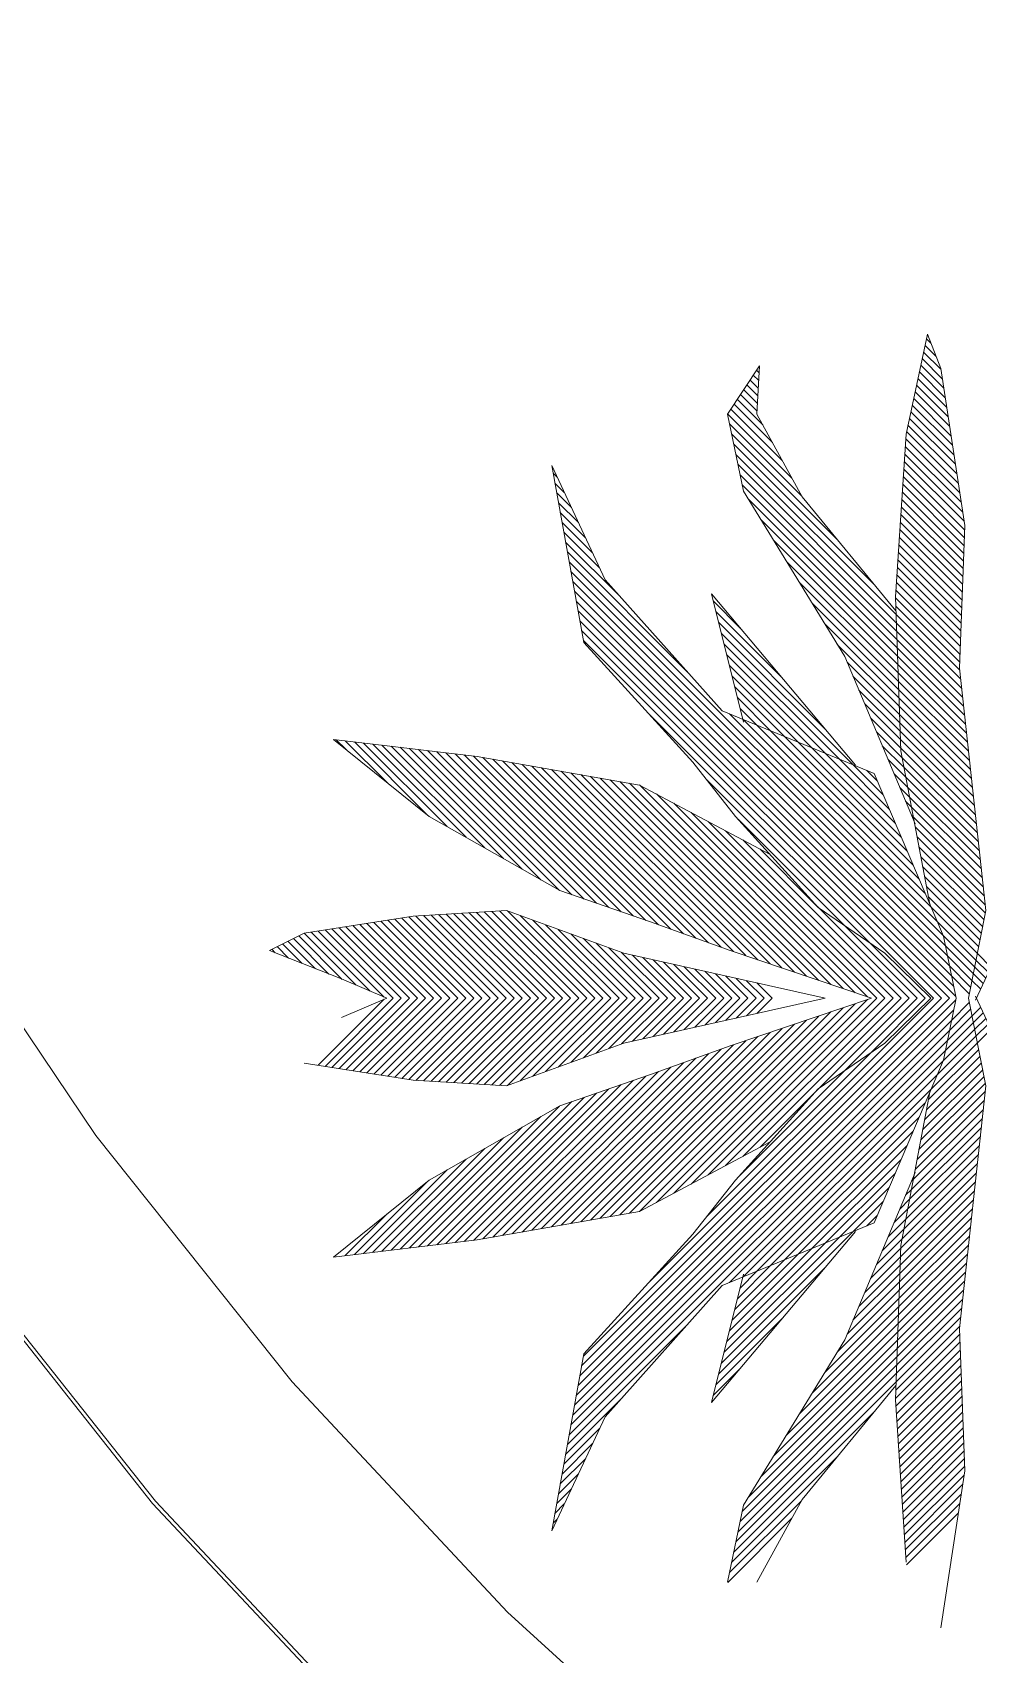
# Model space of a CAD drawing. Header units: millimetres. Extents: x 1993 to 4093, y 1262 to 2017.
# Drawn here: x 3755.48 to 3770.88, y 1607.42 to 1633.84 of the extents above; entities that cross this region are included whole.
import ezdxf

# ---------------------------------------------------------------- set-up
doc = ezdxf.new("R2010")
doc.units = ezdxf.units.MM
for name, color, linetype, lineweight in [('Decoratives', 252, 'Continuous', 18), ('FLR CARPET 1', 254, 'Continuous', 15), ('FLR CARPET GRASS', 54, 'Continuous', 15), ('Partition_Glass', 142, 'Continuous', 9)]:
    doc.layers.add(name, color=color, linetype=linetype, lineweight=lineweight)

# ---------------------------------------------------------------- blocks, each defined once
blk = doc.blocks.new('Planters_Med')
at = {"layer": 'Decoratives'}
for p, q in [((-0.39, 10.533), (-0.737, 8.907)), ((-0.251, 10.176), (-0.428, 10.353)), ((-0.335, 10.391), (-0.405, 10.461)), ((-0.173, 9.975), (-0.39, 10.533)), ((-0.148, 9.81), (-0.475, 10.137)), ((-0.172, 9.965), (-0.452, 10.245)), ((-3.121, 10.021), (-3.642, 9.232)), ((-3.142, 9.655), (-3.275, 9.788)), ((-3.135, 9.78), (-3.223, 9.868)), ((-3.128, 9.904), (-3.171, 9.947)), ((-3.165, 9.232), (-3.121, 10.021)), ((-0.077, 9.346), (-0.544, 9.813)), ((-0.101, 9.501), (-0.521, 9.921)), ((-0.124, 9.655), (-0.498, 10.029)), ((0.217, 7.42), (-0.173, 9.975)), ((-3.162, 9.282), (-3.431, 9.551)), ((-3.155, 9.407), (-3.379, 9.63)), ((-3.149, 9.531), (-3.327, 9.709)), ((-0.03, 9.036), (-0.59, 9.596)), ((-0.053, 9.191), (-0.567, 9.705)), ((-2.753, 8.48), (-3.588, 9.314)), ((-2.912, 8.769), (-3.536, 9.393)), ((-3.07, 9.059), (-3.483, 9.472)), ((0.041, 8.572), (-0.659, 9.272)), ((0.017, 8.726), (-0.636, 9.38)), ((-0.006, 8.881), (-0.613, 9.488)), ((-3.642, 9.232), (-3.382, 7.978)), ((-2.595, 8.19), (-3.64, 9.235)), ((-2.436, 7.9), (-3.609, 9.073)), ((-2.428, 7.885), (-3.165, 9.232)), ((0.088, 8.262), (-0.706, 9.056)), ((0.065, 8.417), (-0.682, 9.164)), ((-1.853, 7.186), (-3.574, 8.907)), ((-1.246, 6.448), (-3.54, 8.742)), ((-0.737, 8.907), (-0.91, 6.259)), ((0.136, 7.952), (-0.742, 8.83)), ((0.112, 8.107), (-0.729, 8.948)), ((-0.9, 5.971), (-3.506, 8.576)), ((0.207, 7.488), (-0.766, 8.461)), ((0.183, 7.643), (-0.758, 8.584)), ((0.159, 7.798), (-0.75, 8.707)), ((-5.636, 6.537), (-6.503, 8.395)), ((-6.503, 8.395), (-5.983, 5.516)), ((-6.414, 8.205), (-6.481, 8.271)), ((-0.896, 5.835), (-3.472, 8.411)), ((-0.891, 5.699), (-3.437, 8.245)), ((0.21, 7.222), (-0.783, 8.215)), ((0.214, 7.349), (-0.775, 8.338)), ((-6.299, 7.959), (-6.452, 8.111)), ((-6.184, 7.712), (-6.423, 7.951)), ((-0.886, 5.563), (-3.403, 8.08)), ((-3.382, 7.978), (-1.734, 5.284)), ((0.2, 6.969), (-0.799, 7.968)), ((0.205, 7.096), (-0.791, 8.091)), ((-6.07, 7.466), (-6.394, 7.791)), ((-0.882, 5.427), (-3.303, 7.849)), ((-0.903, 6.03), (-2.428, 7.885)), ((0.191, 6.717), (-0.815, 7.722)), ((0.195, 6.843), (-0.807, 7.845)), ((-5.955, 7.22), (-6.365, 7.631)), ((-5.84, 6.974), (-6.336, 7.471)), ((-0.877, 5.291), (-3.097, 7.511)), ((0.181, 6.464), (-0.831, 7.476)), ((0.186, 6.59), (-0.823, 7.599)), ((0.13, 5.098), (0.217, 7.42)), ((-5.725, 6.728), (-6.307, 7.31)), ((-5.39, 6.262), (-6.278, 7.15)), ((-0.872, 5.156), (-2.89, 7.173)), ((0.172, 6.211), (-0.847, 7.229)), ((0.177, 6.337), (-0.839, 7.353)), ((-4.297, 5.038), (-6.249, 6.99)), ((0.162, 5.958), (-0.863, 6.983)), ((0.167, 6.084), (-0.855, 7.106)), ((-0.137, 0.746), (-6.22, 6.83)), ((-0.099, 0.577), (-6.192, 6.67)), ((-0.868, 5.02), (-2.684, 6.836)), ((0.148, 5.578), (-0.887, 6.614)), ((0.153, 5.705), (-0.879, 6.737)), ((0.158, 5.831), (-0.871, 6.86)), ((-0.065, 0.413), (-6.163, 6.51)), ((-0.032, 0.248), (-6.134, 6.35)), ((-3.728, 4.401), (-5.636, 6.537)), ((-0.863, 4.884), (-2.477, 6.498)), ((0.139, 5.325), (-0.903, 6.367)), ((0.144, 5.452), (-0.895, 6.49)), ((0.002, 0.083), (-6.105, 6.19)), ((-3.901, 6.306), (-3.382, 4.215)), ((-1.561, 3.518), (-3.901, 6.306)), ((-3.435, 5.75), (-3.872, 6.187)), ((-0.858, 4.748), (-2.27, 6.16)), ((-0.91, 6.259), (-0.824, 3.75)), ((0.134, 5.199), (-0.91, 6.243)), ((0.134, 5.068), (-0.905, 6.107)), ((0.036, -0.082), (-6.076, 6.029)), ((0.069, -0.247), (-6.047, 5.869)), ((-2.749, 4.933), (-3.829, 6.013)), ((-2.063, 4.115), (-3.785, 5.838)), ((-0.854, 4.612), (-2.064, 5.822)), ((0.15, 4.921), (-0.9, 5.971)), ((0.166, 4.773), (-0.896, 5.835)), ((-0.03, -0.279), (-6.018, 5.709)), ((-0.161, -0.279), (-5.989, 5.549)), ((-1.599, 3.521), (-3.742, 5.663)), ((0.182, 4.626), (-0.891, 5.699)), ((0.198, 4.479), (-0.886, 5.563)), ((-5.983, 5.516), (-4.205, 3.565)), ((-1.823, 3.613), (-3.698, 5.489)), ((-2.046, 3.705), (-3.655, 5.314)), ((-0.849, 4.476), (-1.857, 5.484)), ((-1.734, 5.284), (-0.59, 2.56)), ((0.214, 4.331), (-0.882, 5.427)), ((0.231, 4.184), (-0.877, 5.291)), ((-2.27, 3.798), (-3.612, 5.14)), ((-0.844, 4.34), (-1.696, 5.192)), ((0.247, 4.037), (-0.872, 5.156)), ((0.263, 3.889), (-0.868, 5.02)), ((0.563, 1.149), (0.13, 5.098)), ((-2.494, 3.89), (-3.568, 4.965)), ((-2.717, 3.983), (-3.525, 4.791)), ((-0.84, 4.204), (-1.601, 4.965)), ((0.279, 3.742), (-0.863, 4.884)), ((-2.941, 4.075), (-3.482, 4.616)), ((-0.835, 4.068), (-1.506, 4.739)), ((-0.83, 3.933), (-1.41, 4.513)), ((0.295, 3.594), (-0.858, 4.748)), ((0.311, 3.447), (-0.854, 4.612)), ((-0.292, -0.279), (-4.912, 4.341)), ((-1.258, 3.379), (-3.728, 4.401)), ((-0.234, 0.975), (-3.612, 4.353)), ((-3.165, 4.168), (-3.438, 4.441)), ((-3.388, 4.26), (-3.395, 4.267)), ((-0.331, 1.203), (-3.388, 4.26)), ((-0.825, 3.797), (-1.315, 4.287)), ((0.327, 3.3), (-0.849, 4.476)), ((0.344, 3.152), (-0.844, 4.34)), ((-0.429, 1.432), (-3.165, 4.168)), ((-0.526, 1.66), (-2.941, 4.075)), ((-0.623, 1.889), (-2.717, 3.983)), ((-0.804, 3.644), (-1.22, 4.06)), ((0.36, 3.005), (-0.84, 4.204)), ((0.376, 2.858), (-0.835, 4.068)), ((-7.717, 3.658), (-10.058, 3.936)), ((-10.058, 3.936), (-8.497, 2.682)), ((-9.85, 3.769), (-10.012, 3.93)), ((-9.184, 3.234), (-9.863, 3.913)), ((-8.518, 2.699), (-9.714, 3.895)), ((-8.203, 2.515), (-9.565, 3.877)), ((-7.898, 2.342), (-9.416, 3.86)), ((-7.594, 2.169), (-9.268, 3.842)), ((-7.29, 1.996), (-9.119, 3.824)), ((-6.986, 1.823), (-8.97, 3.807)), ((-6.682, 1.65), (-8.821, 3.789)), ((-6.378, 1.477), (-8.672, 3.771)), ((-6.175, 1.406), (-8.523, 3.754)), ((-5.975, 1.336), (-8.374, 3.736)), ((-5.774, 1.267), (-8.225, 3.718)), ((-5.573, 1.197), (-8.076, 3.7)), ((-0.72, 2.117), (-2.494, 3.89)), ((-0.818, 2.346), (-2.27, 3.798)), ((-0.915, 2.574), (-2.046, 3.705)), ((-0.773, 3.482), (-1.125, 3.834)), ((0.392, 2.71), (-0.83, 3.933)), ((0.408, 2.563), (-0.825, 3.797)), ((-0.824, 3.75), (-0.351, 1.251)), ((-5.372, 1.128), (-7.927, 3.683)), ((-5.172, 1.058), (-7.779, 3.665)), ((-5.073, 3.193), (-7.717, 3.658)), ((-4.971, 0.988), (-7.624, 3.641)), ((-4.768, 0.917), (-7.464, 3.613)), ((-4.564, 0.844), (-7.305, 3.585)), ((-4.36, 0.771), (-7.146, 3.557)), ((-4.156, 0.698), (-6.987, 3.529)), ((-3.952, 0.625), (-6.828, 3.501)), ((-3.747, 0.552), (-6.669, 3.473)), ((-3.545, 0.481), (-6.509, 3.445)), ((-4.205, 3.565), (-3.511, 2.682)), ((-1.012, 2.802), (-1.823, 3.613)), ((-1.109, 3.031), (-1.599, 3.521)), ((-0.743, 3.32), (-1.03, 3.608)), ((0.424, 2.416), (-0.804, 3.644)), ((0.441, 2.268), (-0.773, 3.482)), ((2.168, 3.518), (0.395, -0.31)), ((-3.347, 0.414), (-6.35, 3.417)), ((-3.148, 0.347), (-6.191, 3.39)), ((-2.95, 0.28), (-6.032, 3.362)), ((-2.752, 0.213), (-5.873, 3.334)), ((-2.554, 0.146), (-5.714, 3.306)), ((-2.356, 0.079), (-5.554, 3.278)), ((-2.157, 0.012), (-5.395, 3.25)), ((-1.959, -0.055), (-5.236, 3.222)), ((-1.761, -0.122), (-5.077, 3.194)), ((-2.95, 2.061), (-5.073, 3.193)), ((-1.312, 0.609), (-3.976, 3.274)), ((-1.207, 3.259), (-1.375, 3.428)), ((-0.13, 0.731), (-1.258, 3.379)), ((-0.712, 3.158), (-0.935, 3.381)), ((0.457, 2.121), (-0.743, 3.32)), ((-1.563, -0.189), (-4.799, 3.047)), ((-0.681, 2.997), (-0.84, 3.155)), ((-0.651, 2.835), (-0.745, 2.929)), ((0.473, 1.974), (-0.712, 3.158)), ((0.489, 1.826), (-0.681, 2.997)), ((-8.497, 2.682), (-6.373, 1.474)), ((-1.364, -0.256), (-4.518, 2.897)), ((-1.211, -0.279), (-4.237, 2.747)), ((-3.511, 2.682), (-2.168, 1.196)), ((0.505, 1.679), (-0.651, 2.835)), ((-0.62, 2.673), (-0.65, 2.703)), ((0.521, 1.532), (-0.62, 2.673)), ((-1.08, -0.279), (-3.956, 2.598)), ((-0.948, -0.279), (-3.675, 2.448)), ((-1.728, 0.895), (-3.47, 2.636)), ((0.537, 1.384), (-0.59, 2.511)), ((-0.817, -0.279), (-3.394, 2.298)), ((-2.236, 1.271), (-3.113, 2.148)), ((0.554, 1.237), (-0.559, 2.35)), ((0.554, 1.105), (-0.528, 2.188)), ((0.532, 0.996), (-0.498, 2.026)), ((0.511, 0.886), (-0.467, 1.864)), ((0.489, 0.777), (-0.437, 1.702)), ((-6.373, 1.474), (-4.899, 0.964)), ((0.467, 0.668), (-0.406, 1.541)), ((0.445, 0.558), (-0.376, 1.379)), ((-7.24, 1.149), (-8.757, 1.056)), ((-7.377, -0.279), (-8.715, 1.059)), ((-7.246, -0.279), (-8.591, 1.067)), ((-7.115, -0.279), (-8.468, 1.074)), ((-6.984, -0.279), (-8.344, 1.082)), ((-6.852, -0.279), (-8.22, 1.089)), ((-6.721, -0.279), (-8.097, 1.097)), ((-6.59, -0.279), (-7.973, 1.104)), ((-6.459, -0.279), (-7.849, 1.112)), ((-6.328, -0.279), (-7.726, 1.119)), ((-6.196, -0.279), (-7.602, 1.127)), ((-6.065, -0.279), (-7.479, 1.135)), ((-5.934, -0.279), (-7.355, 1.142)), ((-5.332, 0.453), (-7.24, 1.149)), ((-5.803, -0.279), (-7.226, 1.144)), ((-5.672, -0.279), (-7.019, 1.069)), ((-2.145, 1.18), (-2.236, 1.271)), ((-2.168, 1.196), (-1.084, 0.453)), ((-0.686, -0.279), (-2.145, 1.18)), ((0.423, 0.449), (-0.331, 1.203)), ((0.277, -0.279), (0.563, 1.149)), ((-8.757, 1.056), (-10.535, 0.778)), ((-9.46, -0.164), (-10.42, 0.796)), ((-9.232, -0.26), (-10.307, 0.814)), ((-9.083, -0.279), (-10.193, 0.832)), ((-8.952, -0.279), (-10.08, 0.849)), ((-8.82, -0.279), (-9.966, 0.867)), ((-8.689, -0.279), (-9.853, 0.885)), ((-8.558, -0.279), (-9.739, 0.903)), ((-8.427, -0.279), (-9.626, 0.92)), ((-8.296, -0.279), (-9.513, 0.938)), ((-8.164, -0.279), (-9.399, 0.956)), ((-8.033, -0.279), (-9.286, 0.974)), ((-7.902, -0.279), (-9.172, 0.991)), ((-7.771, -0.279), (-9.059, 1.009)), ((-7.64, -0.279), (-8.945, 1.027)), ((-7.508, -0.279), (-8.832, 1.045)), ((-5.54, -0.279), (-6.812, 0.993)), ((-5.409, -0.279), (-6.606, 0.918)), ((-5.278, -0.279), (-6.399, 0.842)), ((-4.899, 0.964), (-3.598, 0.499)), ((-0.555, -0.279), (-1.728, 0.895)), ((0.401, 0.34), (-0.234, 0.975)), ((-10.535, 0.778), (-11.098, 0.499)), ((-10.786, 0.375), (-10.972, 0.561)), ((-10.568, 0.288), (-10.885, 0.605)), ((-10.351, 0.202), (-10.797, 0.648)), ((-10.133, 0.115), (-10.709, 0.692)), ((-9.915, 0.028), (-10.622, 0.735)), ((-9.687, -0.068), (-10.534, 0.778)), ((-5.147, -0.279), (-6.193, 0.767)), ((-5.016, -0.279), (-5.986, 0.692)), ((-4.884, -0.279), (-5.779, 0.616)), ((-4.753, -0.279), (-5.573, 0.541)), ((-0.424, -0.279), (-1.312, 0.609)), ((0.379, 0.23), (-0.137, 0.746)), ((0.076, -0.279), (-0.13, 0.731)), ((0.357, 0.121), (-0.099, 0.577)), ((-11.098, 0.499), (-9.928, 0.034)), ((-11.004, 0.461), (-11.06, 0.518)), ((-4.622, -0.279), (-5.366, 0.465)), ((-2.056, -0.279), (-5.332, 0.453)), ((-4.491, -0.279), (-5.191, 0.421)), ((-4.36, -0.279), (-5.022, 0.384)), ((-4.228, -0.279), (-4.853, 0.346)), ((-4.097, -0.279), (-4.684, 0.308)), ((-3.966, -0.279), (-4.515, 0.271)), ((-3.598, 0.499), (-1.298, -0.279)), ((-1.084, 0.453), (-0.334, -0.279)), ((0.336, 0.012), (-0.065, 0.413)), ((0.602, 0.139), (0.401, 0.34)), ((0.644, 0.228), (0.423, 0.449)), ((-9.928, 0.034), (-9.189, -0.279)), ((-3.835, -0.279), (-4.346, 0.233)), ((-3.704, -0.279), (-4.177, 0.195)), ((-3.572, -0.279), (-4.008, 0.157)), ((-3.441, -0.279), (-3.84, 0.12)), ((-3.31, -0.279), (-3.671, 0.082)), ((-3.179, -0.279), (-3.502, 0.044)), ((-3.048, -0.279), (-3.333, 0.006)), ((0.314, -0.098), (-0.032, 0.248)), ((0.292, -0.207), (0.002, 0.083)), ((0.478, -0.13), (0.336, 0.012)), ((0.519, -0.041), (0.357, 0.121)), ((0.561, 0.049), (0.379, 0.23)), ((-2.916, -0.279), (-3.164, -0.031)), ((2.168, -4.076), (0.395, -0.248)), ((-9.232, -0.297), (-10.307, -1.372)), ((-9.083, -0.279), (-10.193, -1.389)), ((-8.952, -0.279), (-10.08, -1.407)), ((-8.82, -0.279), (-9.966, -1.425)), ((-9.928, -0.592), (-9.189, -0.279)), ((-8.689, -0.279), (-9.853, -1.443)), ((-8.558, -0.279), (-9.739, -1.46)), ((-8.427, -0.279), (-9.626, -1.478)), ((-8.296, -0.279), (-9.513, -1.496)), ((-8.164, -0.279), (-9.399, -1.514)), ((-8.033, -0.279), (-9.286, -1.531)), ((-7.902, -0.279), (-9.172, -1.549)), ((-7.771, -0.279), (-9.059, -1.567)), ((-7.64, -0.279), (-8.945, -1.585)), ((-7.508, -0.279), (-8.832, -1.602)), ((-7.377, -0.279), (-8.715, -1.617)), ((-7.246, -0.279), (-8.591, -1.624)), ((-7.115, -0.279), (-8.468, -1.632)), ((-6.984, -0.279), (-8.344, -1.639)), ((-6.852, -0.279), (-8.22, -1.647)), ((-6.721, -0.279), (-8.097, -1.654)), ((-6.59, -0.279), (-7.973, -1.662)), ((-6.459, -0.279), (-7.849, -1.67)), ((-6.328, -0.279), (-7.726, -1.677)), ((-6.196, -0.279), (-7.602, -1.685)), ((-6.065, -0.279), (-7.479, -1.692)), ((-5.934, -0.279), (-7.355, -1.7)), ((-5.803, -0.279), (-7.226, -1.702)), ((-5.672, -0.279), (-7.019, -1.626)), ((-5.54, -0.279), (-6.812, -1.551)), ((-5.409, -0.279), (-6.606, -1.475)), ((-5.278, -0.279), (-6.399, -1.4)), ((-5.147, -0.279), (-6.193, -1.325)), ((0.036, -0.476), (-6.076, -6.587)), ((0.069, -0.311), (-6.047, -6.427)), ((-0.03, -0.279), (-6.018, -6.267)), ((-0.161, -0.279), (-5.989, -6.107)), ((-5.016, -0.279), (-5.986, -1.249)), ((-4.884, -0.279), (-5.779, -1.174)), ((-4.753, -0.279), (-5.573, -1.098)), ((-4.622, -0.279), (-5.366, -1.023)), ((-2.056, -0.279), (-5.332, -1.011)), ((-1.959, -0.502), (-5.236, -3.779)), ((-4.491, -0.279), (-5.191, -0.979)), ((-1.761, -0.435), (-5.077, -3.751)), ((-4.36, -0.279), (-5.022, -0.941)), ((-0.292, -0.279), (-4.912, -4.899)), ((-4.228, -0.279), (-4.853, -0.904)), ((-1.563, -0.368), (-4.799, -3.605)), ((-4.097, -0.279), (-4.684, -0.866)), ((-1.364, -0.301), (-4.518, -3.455)), ((-3.966, -0.279), (-4.515, -0.828)), ((-3.835, -0.279), (-4.346, -0.79)), ((-1.211, -0.279), (-4.237, -3.305)), ((-3.704, -0.279), (-4.177, -0.753)), ((-3.572, -0.279), (-4.008, -0.715)), ((-1.08, -0.279), (-3.956, -3.155)), ((-3.441, -0.279), (-3.84, -0.677)), ((-0.948, -0.279), (-3.675, -3.005)), ((-3.31, -0.279), (-3.671, -0.639)), ((-3.598, -1.056), (-1.298, -0.279)), ((-3.179, -0.279), (-3.502, -0.602)), ((-0.817, -0.279), (-3.394, -2.855)), ((-3.048, -0.279), (-3.333, -0.564)), ((-2.916, -0.279), (-3.164, -0.526)), ((-0.686, -0.279), (-2.145, -1.738)), ((-0.555, -0.279), (-1.728, -1.452)), ((-0.424, -0.279), (-1.312, -1.167)), ((-1.084, -1.011), (-0.334, -0.279)), ((0.076, -0.279), (-0.13, -1.289)), ((0.314, -0.46), (-0.032, -0.805)), ((0.292, -0.351), (0.002, -0.64)), ((0.277, -0.279), (0.563, -1.707)), ((0.478, -0.427), (0.336, -0.569)), ((0.519, -0.517), (0.357, -0.679)), ((0.002, -0.64), (-6.105, -6.747)), ((-2.752, -0.77), (-5.873, -3.891)), ((-2.554, -0.703), (-5.714, -3.863)), ((-2.356, -0.636), (-5.554, -3.835)), ((-2.157, -0.569), (-5.395, -3.807)), ((0.379, -0.788), (-0.137, -1.304)), ((0.357, -0.679), (-0.099, -1.135)), ((0.336, -0.569), (-0.065, -0.97)), ((0.561, -0.607), (0.379, -0.788)), ((0.602, -0.696), (0.401, -0.897)), ((0.644, -0.786), (0.423, -1.007)), ((-5.332, -1.011), (-7.24, -1.707)), ((-3.545, -1.039), (-6.509, -4.003)), ((-3.347, -0.971), (-6.35, -3.975)), ((-3.148, -0.904), (-6.191, -3.947)), ((-0.065, -0.97), (-6.163, -7.067)), ((-0.032, -0.805), (-6.134, -6.907)), ((-2.95, -0.837), (-6.032, -3.919)), ((-4.899, -1.521), (-3.598, -1.056)), ((-2.168, -1.754), (-1.084, -1.011)), ((0.423, -1.007), (-0.331, -1.761)), ((0.401, -0.897), (-0.234, -1.532)), ((-4.156, -1.256), (-6.987, -4.087)), ((-3.952, -1.183), (-6.828, -4.059)), ((-3.747, -1.11), (-6.669, -4.031)), ((-0.137, -1.304), (-6.22, -7.388)), ((-0.099, -1.135), (-6.192, -7.228)), ((-1.312, -1.167), (-3.976, -3.831)), ((-0.13, -1.289), (-1.258, -3.937)), ((0.467, -1.225), (-0.406, -2.098)), ((0.445, -1.116), (-0.376, -1.936)), ((-8.757, -1.614), (-10.535, -1.336)), ((-4.971, -1.546), (-7.624, -4.199)), ((-4.768, -1.474), (-7.464, -4.171)), ((-4.564, -1.401), (-7.305, -4.143)), ((-4.36, -1.329), (-7.146, -4.115)), ((-6.373, -2.032), (-4.899, -1.521)), ((-0.234, -1.532), (-3.612, -4.91)), ((-1.728, -1.452), (-3.47, -3.194)), ((0.532, -1.553), (-0.498, -2.584)), ((0.511, -1.444), (-0.467, -2.422)), ((0.489, -1.334), (-0.437, -2.26)), ((-7.24, -1.707), (-8.757, -1.614)), ((-5.774, -1.824), (-8.225, -4.276)), ((-5.573, -1.755), (-8.076, -4.258)), ((-5.372, -1.685), (-7.927, -4.24)), ((-5.172, -1.616), (-7.779, -4.223)), ((-3.511, -3.24), (-2.168, -1.754)), ((-0.331, -1.761), (-3.388, -4.818)), ((-2.236, -1.829), (-3.113, -2.706)), ((-2.145, -1.738), (-2.236, -1.829)), ((-0.824, -4.308), (-0.351, -1.808)), ((0.554, -1.794), (-0.559, -2.907)), ((0.554, -1.662), (-0.528, -2.745)), ((0.563, -1.707), (0.13, -5.656)), ((-6.378, -2.035), (-8.672, -4.329)), ((-6.175, -1.963), (-8.523, -4.311)), ((-8.497, -3.24), (-6.373, -2.032)), ((-5.975, -1.894), (-8.374, -4.293)), ((-0.429, -1.989), (-3.165, -4.725)), ((0.521, -2.089), (-0.62, -3.231)), ((0.537, -1.942), (-0.59, -3.069)), ((-6.682, -2.208), (-8.821, -4.346)), ((-0.526, -2.218), (-2.941, -4.633)), ((0.505, -2.236), (-0.651, -3.392)), ((-7.29, -2.553), (-9.119, -4.382)), ((-6.986, -2.381), (-8.97, -4.364)), ((-2.95, -2.619), (-5.073, -3.75)), ((-0.623, -2.446), (-2.717, -4.54)), ((0.473, -2.531), (-0.712, -3.716)), ((0.489, -2.384), (-0.681, -3.554)), ((-7.898, -2.899), (-9.416, -4.417)), ((-7.594, -2.726), (-9.268, -4.4)), ((-0.72, -2.675), (-2.494, -4.448)), ((-0.818, -2.903), (-2.27, -4.355)), ((0.441, -2.826), (-0.773, -4.039)), ((0.457, -2.679), (-0.743, -3.878)), ((-8.203, -3.072), (-9.565, -4.435)), ((-0.915, -3.132), (-2.046, -4.263)), ((-1.734, -5.841), (-0.59, -3.117)), ((0.408, -3.121), (-0.825, -4.354)), ((0.424, -2.973), (-0.804, -4.201)), ((-10.058, -4.494), (-8.497, -3.24)), ((-8.518, -3.256), (-9.714, -4.453)), ((-4.205, -4.123), (-3.511, -3.24)), ((-1.012, -3.36), (-1.823, -4.171)), ((0.376, -3.415), (-0.835, -4.626)), ((0.392, -3.268), (-0.83, -4.49)), ((-0.651, -3.392), (-0.745, -3.486)), ((-0.62, -3.231), (-0.65, -3.26)), ((-1.109, -3.588), (-1.599, -4.078)), ((-0.681, -3.554), (-0.84, -3.713)), ((0.36, -3.563), (-0.84, -4.762)), ((-9.184, -3.791), (-9.863, -4.47)), ((-5.073, -3.75), (-7.717, -4.215)), ((-1.258, -3.937), (-3.728, -4.958)), ((-1.207, -3.817), (-1.375, -3.986)), ((-0.743, -3.878), (-1.03, -4.165)), ((-0.712, -3.716), (-0.935, -3.939)), ((0.327, -3.857), (-0.849, -5.034)), ((0.344, -3.71), (-0.844, -4.898)), ((-7.717, -4.215), (-10.058, -4.494)), ((-5.983, -6.073), (-4.205, -4.123)), ((-1.561, -4.076), (-3.901, -6.863)), ((-1.599, -4.078), (-3.742, -6.221)), ((-1.823, -4.171), (-3.698, -6.046)), ((-0.804, -4.201), (-1.22, -4.618)), ((-0.773, -4.039), (-1.125, -4.392)), ((0.295, -4.152), (-0.858, -5.305)), ((0.311, -4.005), (-0.854, -5.17)), ((-2.046, -4.263), (-3.655, -5.872)), ((-2.27, -4.355), (-3.612, -5.697)), ((-2.494, -4.448), (-3.568, -5.523)), ((-0.83, -4.49), (-1.41, -5.07)), ((-0.825, -4.354), (-1.315, -4.844)), ((-0.91, -6.817), (-0.824, -4.308)), ((0.263, -4.447), (-0.868, -5.577)), ((0.279, -4.299), (-0.863, -5.441)), ((-2.063, -4.673), (-3.785, -6.396)), ((-2.717, -4.54), (-3.525, -5.348)), ((-2.941, -4.633), (-3.482, -5.174)), ((-3.165, -4.725), (-3.438, -4.999)), ((-0.835, -4.626), (-1.506, -5.297)), ((0.231, -4.741), (-0.877, -5.849)), ((0.247, -4.594), (-0.872, -5.713)), ((-3.728, -4.958), (-5.636, -7.095)), ((-3.901, -6.863), (-3.382, -4.773)), ((-3.388, -4.818), (-3.395, -4.824)), ((-0.844, -4.898), (-1.696, -5.749)), ((-0.84, -4.762), (-1.601, -5.523)), ((0.214, -4.889), (-0.882, -5.985)), ((-0.854, -5.17), (-2.064, -6.38)), ((-0.849, -5.034), (-1.857, -6.042)), ((0.182, -5.183), (-0.891, -6.257)), ((0.198, -5.036), (-0.886, -6.121)), ((-2.749, -5.49), (-3.829, -6.57)), ((-0.863, -5.441), (-2.477, -7.055)), ((-0.858, -5.305), (-2.27, -6.717)), ((0.15, -5.478), (-0.9, -6.528)), ((0.166, -5.331), (-0.896, -6.393)), ((-4.297, -5.596), (-6.249, -7.548)), ((-0.872, -5.713), (-2.89, -7.731)), ((-0.868, -5.577), (-2.684, -7.393)), ((0.134, -5.756), (-0.91, -6.8)), ((0.134, -5.626), (-0.905, -6.664)), ((0.13, -5.656), (0.217, -7.978)), ((-6.503, -8.953), (-5.983, -6.073)), ((-3.382, -8.535), (-1.734, -5.841)), ((-0.882, -5.985), (-3.303, -8.407)), ((-0.877, -5.849), (-3.097, -8.069)), ((0.139, -5.883), (-0.903, -6.925)), ((0.144, -6.009), (-0.895, -7.048)), ((-3.435, -6.308), (-3.872, -6.745)), ((-0.891, -6.257), (-3.437, -8.803)), ((-0.886, -6.121), (-3.403, -8.638)), ((0.148, -6.136), (-0.887, -7.171)), ((0.153, -6.262), (-0.879, -7.294)), ((-0.9, -6.528), (-3.506, -9.134)), ((-0.896, -6.393), (-3.472, -8.968)), ((-0.903, -6.587), (-2.428, -8.442)), ((0.158, -6.389), (-0.871, -7.417)), ((0.162, -6.515), (-0.863, -7.541)), ((-5.39, -6.819), (-6.278, -7.708)), ((-0.737, -9.465), (-0.91, -6.817)), ((0.167, -6.642), (-0.855, -7.664)), ((0.172, -6.768), (-0.847, -7.787)), ((-5.636, -7.095), (-6.503, -8.953)), ((-1.246, -7.005), (-3.54, -9.299)), ((0.177, -6.895), (-0.839, -7.91)), ((0.181, -7.021), (-0.831, -8.033)), ((-5.725, -7.286), (-6.307, -7.868)), ((0.186, -7.148), (-0.823, -8.156)), ((0.191, -7.274), (-0.815, -8.28)), ((-5.84, -7.532), (-6.336, -8.028)), ((0.195, -7.401), (-0.807, -8.403)), ((0.2, -7.527), (-0.799, -8.526)), ((0.205, -7.654), (-0.791, -8.649)), ((-5.955, -7.778), (-6.365, -8.188)), ((-1.853, -7.744), (-3.574, -9.465)), ((0.21, -7.78), (-0.783, -8.772)), ((0.214, -7.906), (-0.775, -8.895)), ((-6.07, -8.024), (-6.394, -8.348)), ((0.207, -8.045), (-0.766, -9.018)), ((0.217, -7.978), (-0.173, -10.533)), ((-6.184, -8.27), (-6.423, -8.509)), ((-2.428, -8.442), (-3.165, -9.79)), ((0.183, -8.2), (-0.758, -9.142)), ((0.159, -8.355), (-0.75, -9.265)), ((-6.299, -8.516), (-6.452, -8.669)), ((-3.642, -9.79), (-3.382, -8.535)), ((-2.436, -8.458), (-3.609, -9.63)), ((0.136, -8.51), (-0.742, -9.388)), ((0.112, -8.665), (-0.729, -9.505)), ((-6.414, -8.762), (-6.481, -8.829)), ((-2.595, -8.748), (-3.64, -9.793))]:
    blk.add_line(p, q, dxfattribs=at)

msp = doc.modelspace()

# ---------------------------------------------------------------- linework, layer by layer
at = {"layer": 'FLR CARPET 1', "ltscale": 25}
msp.add_lwpolyline([(3876.697, 1708.088), (3747.213, 1708.088), (3747.18, 1634.067), (3744.214, 1634.067), (3746.036, 1628.825), (3748.291, 1623.755), (3750.964, 1618.891), (3754.035, 1614.269), (3757.483, 1609.92), (3761.283, 1605.876), (3765.409, 1602.165), (3769.832, 1598.812), (3774.52, 1595.843), (3779.441, 1593.277), (3784.559, 1591.132), (3876.697, 1591.139)], close=True, dxfattribs=at)
at = {"layer": 'FLR CARPET GRASS'}
msp.add_lwpolyline([(3715.761, 1591.112), (3784.604, 1591.114), (3779.43, 1593.26), (3774.499, 1595.814), (3769.801, 1598.775), (3765.371, 1602.123), (3761.24, 1605.834), (3757.437, 1609.881), (3753.99, 1614.234)], dxfattribs=at)
at = {"layer": 'Partition_Glass', "ltscale": 25}
msp.add_lwpolyline([(3753.651, 1620.129), (3756.514, 1615.874), (3759.707, 1611.861), (3763.211, 1608.115), (3767.002, 1604.661), (3771.056, 1601.52), (3775.349, 1598.713), (3779.851, 1596.257), (3784.535, 1594.167), (3876.656, 1594.167), (3876.697, 1591.134), (3784.559, 1591.132), (3779.43, 1593.26), (3774.499, 1595.814), (3769.801, 1598.775), (3765.371, 1602.123), (3761.24, 1605.834), (3757.437, 1609.881), (3753.99, 1614.234)], dxfattribs=at)

# ---------------------------------------------------------------- block references
at = {"layer": 'Decoratives'}
msp.add_blockref('Planters_Med', (3770.437, 1618.39), dxfattribs=at)

doc.saveas('drawing.dxf')
